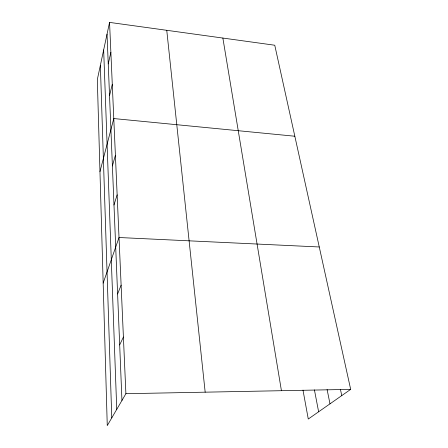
<?xml version="1.0" encoding="UTF-8"?>
<svg xmlns="http://www.w3.org/2000/svg" width="448" height="448" viewBox="0 0 448 448"><rect width="100%" height="100%" fill="white"/><g stroke="black" fill="none" stroke-linecap="round" stroke-linejoin="round"><path stroke-width="0.67" d="M109.553 22.4L97.322 79.559L107.262 425.6L125.899 393.702L109.553 22.4L274.758 45.231L350.678 389.368L308.274 419.037L302.988 390.152M108.242 63.93L110.869 52.338M109.536 95.659L112.28 84.319M99.966 171.618L113.786 118.558L294.834 136.231M112.392 165.939L115.405 155.305M113.982 205.005L117.146 194.852M103.169 283.108L119.022 237.518L319.267 246.977M117.606 293.978L121.122 285.158M119.683 344.921L123.407 337.025M125.899 393.702L350.678 389.368M340.458 389.48L341.762 395.606M327.096 389.514L329.991 403.844M314.423 389.894L318.629 411.796M222.863 38.058L281.428 390.701M166.757 30.307L205.173 392.174M107.033 34.188L121.946 400.473M103.662 49.935L116.749 409.36M100.363 65.341L111.77 417.883"/></g></svg>
